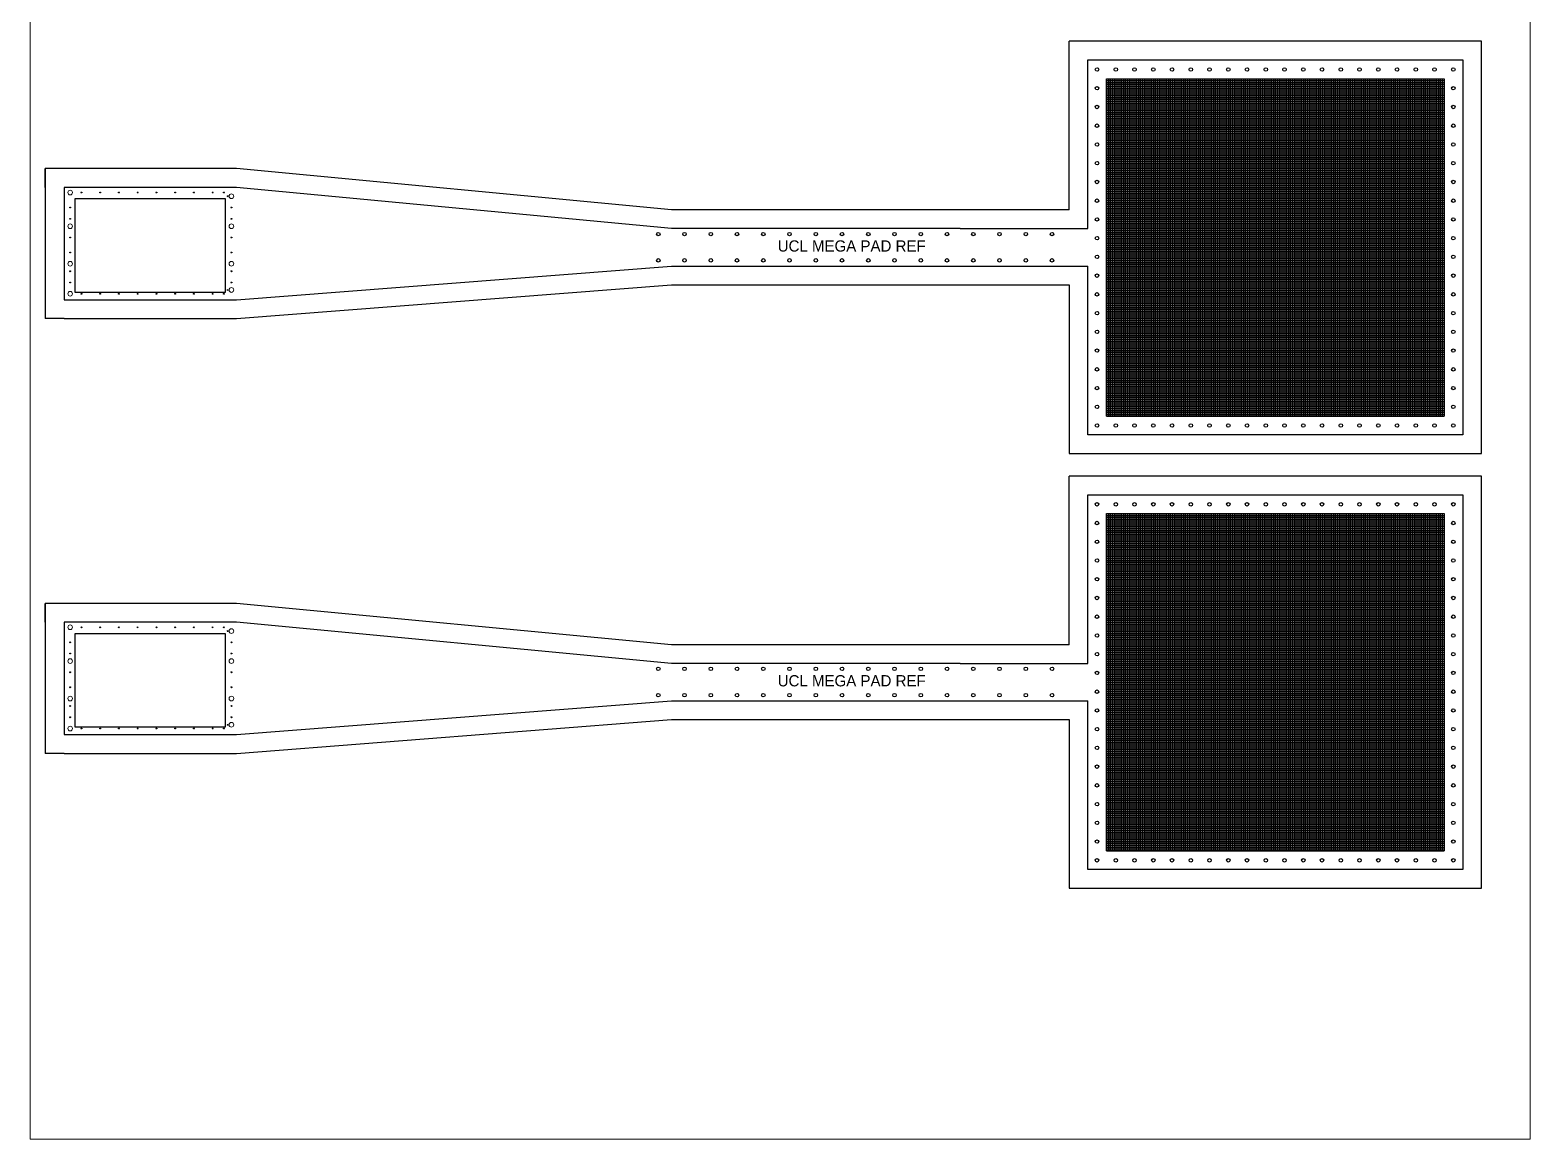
# Model space of a CAD drawing. Header units: millimetres. Extents: x 43.3 to 83.3, y 94.2 to 164.2.
# Drawn here: x 43.29 to 83.29, y 94.21 to 123.8 of the extents above; entities that cross this region are included whole.
import ezdxf

# ---------------------------------------------------------------- set-up
doc = ezdxf.new("R2010")
doc.units = ezdxf.units.MM
for name, color, linetype in [('Foil', 5, 'Continuous'), ('Opening', 1, 'Continuous'), ('Outline', 3, 'Continuous'), ('Rasters', 6, 'Continuous')]:
    doc.layers.add(name, color=color, linetype=linetype)

# ---------------------------------------------------------------- blocks, each defined once
blk = doc.blocks.new('*U80')
at = {"layer": 'Rasters'}
blk.add_line((-4.5, 0), (4.5, 0), dxfattribs=at)
blk = doc.blocks.new('*U81')
at = {"layer": 'Rasters', "color": 0, "linetype": 'ByBlock', "lineweight": -2, "transparency": 16777216}
for p in [(0, 9), (0, 8.95), (0, 8.9), (0, 8.85), (0, 8.8), (0, 8.75), (0, 8.7), (0, 8.65), (0, 8.6), (0, 8.55), (0, 8.5), (0, 8.45), (0, 8.4), (0, 8.35), (0, 8.3), (0, 8.25), (0, 8.2), (0, 8.15), (0, 8.1), (0, 8.05), (0, 8), (0, 7.95), (0, 7.9), (0, 7.85), (0, 7.8), (0, 7.75), (0, 7.7), (0, 7.65), (0, 7.6), (0, 7.55), (0, 7.5), (0, 7.45), (0, 7.4), (0, 7.35), (0, 7.3), (0, 7.25), (0, 7.2), (0, 7.15), (0, 7.1), (0, 7.05), (0, 7), (0, 6.95), (0, 6.9), (0, 6.85), (0, 6.8), (0, 6.75), (0, 6.7), (0, 6.65), (0, 6.6), (0, 6.55), (0, 6.5), (0, 6.45), (0, 6.4), (0, 6.35), (0, 6.3), (0, 6.25), (0, 6.2), (0, 6.15), (0, 6.1), (0, 6.05), (0, 6), (0, 5.95), (0, 5.9), (0, 5.85), (0, 5.8), (0, 5.75), (0, 5.7), (0, 5.65), (0, 5.6), (0, 5.55), (0, 5.5), (0, 5.45), (0, 5.4), (0, 5.35), (0, 5.3), (0, 5.25), (0, 5.2), (0, 5.15), (0, 5.1), (0, 5.05), (0, 5), (0, 4.95), (0, 4.9), (0, 4.85), (0, 4.8), (0, 4.75), (0, 4.7), (0, 4.65), (0, 4.6), (0, 4.55), (0, 4.5), (0, 4.45), (0, 4.4), (0, 4.35), (0, 4.3), (0, 4.25), (0, 4.2), (0, 4.15), (0, 4.1), (0, 4.05), (0, 4), (0, 3.95), (0, 3.9), (0, 3.85), (0, 3.8), (0, 3.75), (0, 3.7), (0, 3.65), (0, 3.6), (0, 3.55), (0, 3.5), (0, 3.45), (0, 3.4), (0, 3.35), (0, 3.3), (0, 3.25), (0, 3.2), (0, 3.15), (0, 3.1), (0, 3.05), (0, 3), (0, 2.95), (0, 2.9), (0, 2.85), (0, 2.8), (0, 2.75), (0, 2.7), (0, 2.65), (0, 2.6), (0, 2.55), (0, 2.5), (0, 2.45), (0, 2.4), (0, 2.35), (0, 2.3), (0, 2.25), (0, 2.2), (0, 2.15), (0, 2.1), (0, 2.05), (0, 2), (0, 1.95), (0, 1.9), (0, 1.85), (0, 1.8), (0, 1.75), (0, 1.7), (0, 1.65), (0, 1.6), (0, 1.55), (0, 1.5), (0, 1.45), (0, 1.4), (0, 1.35), (0, 1.3), (0, 1.25), (0, 1.2), (0, 1.15), (0, 1.1), (0, 1.05), (0, 1), (0, 0.95), (0, 0.9), (0, 0.85), (0, 0.8), (0, 0.75), (0, 0.7), (0, 0.65), (0, 0.6), (0, 0.55), (0, 0.5), (0, 0.45), (0, 0.4), (0, 0.35), (0, 0.3), (0, 0.25), (0, 0.2), (0, 0.15), (0, 0.1), (0, 0.05), (0, 0)]:
    blk.add_blockref('*U80', p, dxfattribs=at)
blk = doc.blocks.new('*U87')
at = {"layer": 'Rasters'}
blk.add_line((-4.5, 0), (4.5, 0), dxfattribs=at)
blk = doc.blocks.new('*U88')
at = {"layer": 'Rasters', "color": 0, "linetype": 'ByBlock', "lineweight": -2, "transparency": 16777216}
for p in [(0, 9), (0, 8.95), (0, 8.9), (0, 8.85), (0, 8.8), (0, 8.75), (0, 8.7), (0, 8.65), (0, 8.6), (0, 8.55), (0, 8.5), (0, 8.45), (0, 8.4), (0, 8.35), (0, 8.3), (0, 8.25), (0, 8.2), (0, 8.15), (0, 8.1), (0, 8.05), (0, 8), (0, 7.95), (0, 7.9), (0, 7.85), (0, 7.8), (0, 7.75), (0, 7.7), (0, 7.65), (0, 7.6), (0, 7.55), (0, 7.5), (0, 7.45), (0, 7.4), (0, 7.35), (0, 7.3), (0, 7.25), (0, 7.2), (0, 7.15), (0, 7.1), (0, 7.05), (0, 7), (0, 6.95), (0, 6.9), (0, 6.85), (0, 6.8), (0, 6.75), (0, 6.7), (0, 6.65), (0, 6.6), (0, 6.55), (0, 6.5), (0, 6.45), (0, 6.4), (0, 6.35), (0, 6.3), (0, 6.25), (0, 6.2), (0, 6.15), (0, 6.1), (0, 6.05), (0, 6), (0, 5.95), (0, 5.9), (0, 5.85), (0, 5.8), (0, 5.75), (0, 5.7), (0, 5.65), (0, 5.6), (0, 5.55), (0, 5.5), (0, 5.45), (0, 5.4), (0, 5.35), (0, 5.3), (0, 5.25), (0, 5.2), (0, 5.15), (0, 5.1), (0, 5.05), (0, 5), (0, 4.95), (0, 4.9), (0, 4.85), (0, 4.8), (0, 4.75), (0, 4.7), (0, 4.65), (0, 4.6), (0, 4.55), (0, 4.5), (0, 4.45), (0, 4.4), (0, 4.35), (0, 4.3), (0, 4.25), (0, 4.2), (0, 4.15), (0, 4.1), (0, 4.05), (0, 4), (0, 3.95), (0, 3.9), (0, 3.85), (0, 3.8), (0, 3.75), (0, 3.7), (0, 3.65), (0, 3.6), (0, 3.55), (0, 3.5), (0, 3.45), (0, 3.4), (0, 3.35), (0, 3.3), (0, 3.25), (0, 3.2), (0, 3.15), (0, 3.1), (0, 3.05), (0, 3), (0, 2.95), (0, 2.9), (0, 2.85), (0, 2.8), (0, 2.75), (0, 2.7), (0, 2.65), (0, 2.6), (0, 2.55), (0, 2.5), (0, 2.45), (0, 2.4), (0, 2.35), (0, 2.3), (0, 2.25), (0, 2.2), (0, 2.15), (0, 2.1), (0, 2.05), (0, 2), (0, 1.95), (0, 1.9), (0, 1.85), (0, 1.8), (0, 1.75), (0, 1.7), (0, 1.65), (0, 1.6), (0, 1.55), (0, 1.5), (0, 1.45), (0, 1.4), (0, 1.35), (0, 1.3), (0, 1.25), (0, 1.2), (0, 1.15), (0, 1.1), (0, 1.05), (0, 1), (0, 0.95), (0, 0.9), (0, 0.85), (0, 0.8), (0, 0.75), (0, 0.7), (0, 0.65), (0, 0.6), (0, 0.55), (0, 0.5), (0, 0.45), (0, 0.4), (0, 0.35), (0, 0.3), (0, 0.25), (0, 0.2), (0, 0.15), (0, 0.1), (0, 0.05), (0, 0)]:
    blk.add_blockref('*U87', p, dxfattribs=at)

msp = doc.modelspace()

# ---------------------------------------------------------------- linework, layer by layer
at = {"layer": 'Foil', "linetype": 'Continuous', "lineweight": 0}
for p, q in [((43.292, 94.211), (43.292, 164.211)), ((83.292, 164.211), (83.292, 94.211)), ((83.292, 94.211), (43.292, 94.211))]:
    msp.add_line(p, q, dxfattribs=at)
at = {"layer": 'Foil'}
for p, q in [((71.5, 118.5), (71.5, 123)), ((71.5, 123), (81.5, 123)), ((81.5, 123), (81.5, 113)), ((48.8, 119.6), (44.2, 119.6)), ((44.2, 119.6), (44.2, 116.6)), ((60.4, 118.5), (48.8, 119.6)), ((65, 118.5), (60.4, 118.5)), ((67.8, 118.5), (65, 118.5)), ((68.1, 118.5), (67.8, 118.5)), ((68.1, 118.5), (71.5, 118.5)), ((48.8, 116.6), (60.4, 117.5)), ((60.4, 117.5), (61.3, 117.5)), ((61.3, 117.5), (65, 117.5)), ((65, 117.5), (67.8, 117.5)), ((67.8, 117.5), (68.1, 117.5)), ((68.1, 117.5), (71.5, 117.5)), ((71.5, 113), (71.5, 117.5)), ((44.2, 116.6), (48.8, 116.6)), ((81.5, 113), (71.5, 113)), ((71.5, 106.9), (71.5, 111.4)), ((71.5, 111.4), (81.5, 111.4)), ((81.5, 111.4), (81.5, 101.4)), ((48.8, 108), (44.2, 108)), ((44.2, 108), (44.2, 105)), ((60.4, 106.9), (48.8, 108)), ((65, 106.9), (60.4, 106.9)), ((67.8, 106.9), (65, 106.9)), ((68.1, 106.9), (67.8, 106.9)), ((68.1, 106.9), (71.5, 106.9)), ((48.8, 105), (60.4, 105.9)), ((60.4, 105.9), (61.3, 105.9)), ((61.3, 105.9), (65, 105.9)), ((65, 105.9), (67.8, 105.9)), ((67.8, 105.9), (68.1, 105.9)), ((68.1, 105.9), (71.5, 105.9)), ((71.5, 101.4), (71.5, 105.9)), ((44.2, 105), (48.8, 105)), ((81.5, 101.4), (71.5, 101.4))]:
    msp.add_line(p, q, dxfattribs=at)
for centre, radius in [((71.746, 122.746), 0.0463), ((72.246, 122.746), 0.0463), ((72.746, 122.746), 0.0463), ((73.246, 122.746), 0.0463), ((73.746, 122.746), 0.0463), ((74.246, 122.746), 0.0463), ((74.746, 122.746), 0.0463), ((75.246, 122.746), 0.0463), ((75.746, 122.746), 0.0463), ((76.246, 122.746), 0.0463), ((76.746, 122.746), 0.0463), ((77.246, 122.746), 0.0463), ((77.746, 122.746), 0.0463), ((78.246, 122.746), 0.0463), ((78.746, 122.746), 0.0463), ((79.246, 122.746), 0.0463), ((79.746, 122.746), 0.0463), ((80.246, 122.746), 0.0463), ((80.746, 122.746), 0.0463), ((81.246, 122.746), 0.0463), ((71.746, 122.246), 0.0463), ((81.246, 122.246), 0.0463), ((71.746, 121.746), 0.0463), ((81.246, 121.746), 0.0463), ((71.746, 121.246), 0.0463), ((81.246, 121.246), 0.0463), ((71.746, 120.746), 0.0463), ((81.246, 120.746), 0.0463), ((71.746, 120.246), 0.0463), ((81.246, 120.246), 0.0463), ((71.746, 119.746), 0.0463), ((81.246, 119.746), 0.0463), ((44.663, 119.463), 0.0114), ((45.163, 119.463), 0.0114), ((45.663, 119.463), 0.0114), ((46.163, 119.463), 0.0114), ((46.663, 119.463), 0.0114), ((47.163, 119.463), 0.0114), ((47.663, 119.463), 0.0114), ((48.163, 119.463), 0.0114), ((48.463, 119.463), 0.0114), ((48.563, 119.363), 0.0114), ((71.746, 119.246), 0.0463), ((81.246, 119.246), 0.0463), ((44.363, 119.063), 0.0114), ((48.663, 119.063), 0.0114), ((44.363, 118.763), 0.0114), ((48.663, 118.763), 0.0114), ((60.046, 118.354), 0.0463), ((60.746, 118.354), 0.0463), ((61.446, 118.354), 0.0463), ((62.146, 118.354), 0.0463), ((62.846, 118.354), 0.0463), ((63.546, 118.354), 0.0463), ((64.246, 118.354), 0.0463), ((64.946, 118.354), 0.0463), ((65.646, 118.354), 0.0463), ((66.346, 118.354), 0.0463), ((67.046, 118.354), 0.0463), ((67.746, 118.354), 0.0463), ((68.446, 118.354), 0.0463), ((69.146, 118.354), 0.0463), ((69.846, 118.354), 0.0463), ((70.546, 118.354), 0.0463), ((71.746, 118.746), 0.0463), ((81.246, 118.746), 0.0463), ((44.363, 118.263), 0.0114), ((48.663, 118.263), 0.0114), ((71.746, 118.246), 0.0463), ((81.246, 118.246), 0.0463), ((44.363, 117.863), 0.0114), ((48.663, 117.863), 0.0114), ((60.046, 117.654), 0.0463), ((60.746, 117.654), 0.0463), ((61.446, 117.654), 0.0463), ((62.146, 117.654), 0.0463), ((62.846, 117.654), 0.0463), ((63.546, 117.654), 0.0463), ((64.246, 117.654), 0.0463), ((64.946, 117.654), 0.0463), ((65.646, 117.654), 0.0463), ((66.346, 117.654), 0.0463), ((67.046, 117.654), 0.0463), ((67.746, 117.654), 0.0463), ((68.446, 117.654), 0.0463), ((69.146, 117.654), 0.0463), ((69.846, 117.654), 0.0463), ((70.546, 117.654), 0.0463), ((71.746, 117.746), 0.0463), ((81.246, 117.746), 0.0463), ((44.363, 117.363), 0.0114), ((48.663, 117.363), 0.0114), ((71.746, 117.246), 0.0463), ((81.246, 117.246), 0.0463), ((44.363, 117.063), 0.0114), ((48.563, 116.863), 0.0114), ((48.663, 117.063), 0.0114), ((44.663, 116.763), 0.0114), ((45.163, 116.763), 0.0114), ((45.663, 116.763), 0.0114), ((46.163, 116.763), 0.0114), ((46.663, 116.763), 0.0114), ((47.163, 116.763), 0.0114), ((47.663, 116.763), 0.0114), ((48.163, 116.763), 0.0114), ((48.463, 116.763), 0.0114), ((71.746, 116.746), 0.0463), ((81.246, 116.746), 0.0463), ((71.746, 116.246), 0.0463), ((81.246, 116.246), 0.0463), ((71.746, 115.746), 0.0463), ((81.246, 115.746), 0.0463), ((71.746, 115.246), 0.0463), ((81.246, 115.246), 0.0463), ((71.746, 114.746), 0.0463), ((81.246, 114.746), 0.0463), ((71.746, 114.246), 0.0463), ((81.246, 114.246), 0.0463), ((71.746, 113.746), 0.0463), ((81.246, 113.746), 0.0463), ((71.746, 113.246), 0.0463), ((72.246, 113.246), 0.0463), ((72.746, 113.246), 0.0463), ((73.246, 113.246), 0.0463), ((73.746, 113.246), 0.0463), ((74.246, 113.246), 0.0463), ((74.746, 113.246), 0.0463), ((75.246, 113.246), 0.0463), ((75.746, 113.246), 0.0463), ((76.246, 113.246), 0.0463), ((76.746, 113.246), 0.0463), ((77.246, 113.246), 0.0463), ((77.746, 113.246), 0.0463), ((78.246, 113.246), 0.0463), ((78.746, 113.246), 0.0463), ((79.246, 113.246), 0.0463), ((79.746, 113.246), 0.0463), ((80.246, 113.246), 0.0463), ((80.746, 113.246), 0.0463), ((81.246, 113.246), 0.0463), ((71.746, 111.146), 0.0463), ((72.246, 111.146), 0.0463), ((72.746, 111.146), 0.0463), ((73.246, 111.146), 0.0463), ((73.746, 111.146), 0.0463), ((74.246, 111.146), 0.0463), ((74.746, 111.146), 0.0463), ((75.246, 111.146), 0.0463), ((75.746, 111.146), 0.0463), ((76.246, 111.146), 0.0463), ((76.746, 111.146), 0.0463), ((77.246, 111.146), 0.0463), ((77.746, 111.146), 0.0463), ((78.246, 111.146), 0.0463), ((78.746, 111.146), 0.0463), ((79.246, 111.146), 0.0463), ((79.746, 111.146), 0.0463), ((80.246, 111.146), 0.0463), ((80.746, 111.146), 0.0463), ((81.246, 111.146), 0.0463), ((71.746, 110.646), 0.0463), ((81.246, 110.646), 0.0463), ((71.746, 110.146), 0.0463), ((81.246, 110.146), 0.0463), ((71.746, 109.646), 0.0463), ((81.246, 109.646), 0.0463), ((71.746, 109.146), 0.0463), ((81.246, 109.146), 0.0463), ((71.746, 108.646), 0.0463), ((81.246, 108.646), 0.0463), ((71.746, 108.146), 0.0463), ((81.246, 108.146), 0.0463), ((44.663, 107.863), 0.0114), ((45.163, 107.863), 0.0114), ((45.663, 107.863), 0.0114), ((46.163, 107.863), 0.0114), ((46.663, 107.863), 0.0114), ((47.163, 107.863), 0.0114), ((47.663, 107.863), 0.0114), ((48.163, 107.863), 0.0114), ((48.463, 107.863), 0.0114), ((48.563, 107.763), 0.0114), ((71.746, 107.646), 0.0463), ((81.246, 107.646), 0.0463), ((44.363, 107.463), 0.0114), ((48.663, 107.463), 0.0114), ((44.363, 107.163), 0.0114), ((48.663, 107.163), 0.0114), ((60.046, 106.754), 0.0463), ((60.746, 106.754), 0.0463), ((61.446, 106.754), 0.0463), ((62.146, 106.754), 0.0463), ((62.846, 106.754), 0.0463), ((63.546, 106.754), 0.0463), ((64.246, 106.754), 0.0463), ((64.946, 106.754), 0.0463), ((65.646, 106.754), 0.0463), ((66.346, 106.754), 0.0463), ((67.046, 106.754), 0.0463), ((67.746, 106.754), 0.0463), ((68.446, 106.754), 0.0463), ((69.146, 106.754), 0.0463), ((69.846, 106.754), 0.0463), ((70.546, 106.754), 0.0463), ((71.746, 107.146), 0.0463), ((81.246, 107.146), 0.0463), ((44.363, 106.663), 0.0114), ((48.663, 106.663), 0.0114), ((71.746, 106.646), 0.0463), ((81.246, 106.646), 0.0463), ((44.363, 106.263), 0.0114), ((48.663, 106.263), 0.0114), ((60.046, 106.054), 0.0463), ((60.746, 106.054), 0.0463), ((61.446, 106.054), 0.0463), ((62.146, 106.054), 0.0463), ((62.846, 106.054), 0.0463), ((63.546, 106.054), 0.0463), ((64.246, 106.054), 0.0463), ((64.946, 106.054), 0.0463), ((65.646, 106.054), 0.0463), ((66.346, 106.054), 0.0463), ((67.046, 106.054), 0.0463), ((67.746, 106.054), 0.0463), ((68.446, 106.054), 0.0463), ((69.146, 106.054), 0.0463), ((69.846, 106.054), 0.0463), ((70.546, 106.054), 0.0463), ((71.746, 106.146), 0.0463), ((81.246, 106.146), 0.0463), ((44.363, 105.763), 0.0114), ((48.663, 105.763), 0.0114), ((71.746, 105.646), 0.0463), ((81.246, 105.646), 0.0463), ((44.363, 105.463), 0.0114), ((48.563, 105.263), 0.0114), ((48.663, 105.463), 0.0114), ((44.663, 105.163), 0.0114), ((45.163, 105.163), 0.0114), ((45.663, 105.163), 0.0114), ((46.163, 105.163), 0.0114), ((46.663, 105.163), 0.0114), ((47.163, 105.163), 0.0114), ((47.663, 105.163), 0.0114), ((48.163, 105.163), 0.0114), ((48.463, 105.163), 0.0114), ((71.746, 105.146), 0.0463), ((81.246, 105.146), 0.0463), ((71.746, 104.646), 0.0463), ((81.246, 104.646), 0.0463), ((71.746, 104.146), 0.0463), ((81.246, 104.146), 0.0463), ((71.746, 103.646), 0.0463), ((81.246, 103.646), 0.0463), ((71.746, 103.146), 0.0463), ((81.246, 103.146), 0.0463), ((71.746, 102.646), 0.0463), ((81.246, 102.646), 0.0463), ((71.746, 102.146), 0.0463), ((81.246, 102.146), 0.0463), ((71.746, 101.646), 0.0463), ((72.246, 101.646), 0.0463), ((72.746, 101.646), 0.0463), ((73.246, 101.646), 0.0463), ((73.746, 101.646), 0.0463), ((74.246, 101.646), 0.0463), ((74.746, 101.646), 0.0463), ((75.246, 101.646), 0.0463), ((75.746, 101.646), 0.0463), ((76.246, 101.646), 0.0463), ((76.746, 101.646), 0.0463), ((77.246, 101.646), 0.0463), ((77.746, 101.646), 0.0463), ((78.246, 101.646), 0.0463), ((78.746, 101.646), 0.0463), ((79.246, 101.646), 0.0463), ((79.746, 101.646), 0.0463), ((80.246, 101.646), 0.0463), ((80.746, 101.646), 0.0463), ((81.246, 101.646), 0.0463)]:
    msp.add_circle(centre, radius, dxfattribs=at)
at = {"layer": 'Foil', "linetype": 'Continuous', "lineweight": 0}
for centre in [(44.363, 119.463), (48.663, 119.363), (44.363, 118.563), (48.663, 118.563), (44.363, 117.563), (48.663, 117.563), (44.363, 116.763), (48.663, 116.863), (44.363, 107.863), (48.663, 107.763), (44.363, 106.963), (48.663, 106.963), (44.363, 105.963), (48.663, 105.963), (44.363, 105.163), (48.663, 105.263)]:
    msp.add_circle(centre, 0.0626, dxfattribs=at)
at = {"layer": 'Opening', "linetype": 'Continuous', "lineweight": 0}
for p, q in [((43.292, 94.211), (43.292, 164.211)), ((83.292, 164.211), (83.292, 94.211)), ((83.292, 94.211), (43.292, 94.211))]:
    msp.add_line(p, q, dxfattribs=at)
at = {"layer": 'Opening'}
for p, q in [((72, 122.5), (81, 122.5)), ((72, 113.5), (72, 122.5)), ((81, 122.5), (81, 113.5)), ((81, 113.5), (72, 113.5)), ((72, 110.9), (81, 110.9)), ((72, 101.9), (72, 110.9)), ((81, 110.9), (81, 101.9)), ((81, 101.9), (72, 101.9))]:
    msp.add_line(p, q, dxfattribs=at)
for points in [[(44.5, 116.8), (44.5, 119.3), (48.5, 119.3), (48.5, 116.8)], [(44.5, 105.2), (44.5, 107.7), (48.5, 107.7), (48.5, 105.2)]]:
    msp.add_lwpolyline(points, close=True, dxfattribs=at)
at = {"layer": 'Outline', "linetype": 'Continuous', "lineweight": 0}
for p, q in [((43.292, 94.211), (43.292, 164.211)), ((83.292, 164.211), (83.292, 94.211)), ((83.292, 94.211), (43.292, 94.211))]:
    msp.add_line(p, q, dxfattribs=at)
at = {"layer": 'Outline'}
for p, q in [((71.5, 123.5), (71, 123.5)), ((71, 119), (71, 123.5)), ((82, 123.5), (71.5, 123.5)), ((82, 123), (82, 123.5)), ((82, 112.5), (82, 123)), ((43.7, 119.6), (43.7, 120.1)), ((48.8, 120.1), (43.7, 120.1)), ((43.7, 120.1), (43.7, 116.1)), ((60.4, 119), (48.8, 120.1)), ((71, 119), (60.4, 119)), ((48.8, 116.1), (60.4, 117)), ((60.4, 117), (71, 117)), ((71, 117), (71, 113)), ((44.2, 116.1), (43.7, 116.1)), ((44.2, 116.1), (48.8, 116.1)), ((71, 113), (71, 112.5)), ((71, 112.5), (81.5, 112.5)), ((81.5, 112.5), (82, 112.5)), ((71.5, 111.9), (71, 111.9)), ((71, 107.4), (71, 111.9)), ((82, 111.9), (71.5, 111.9)), ((82, 111.4), (82, 111.9)), ((82, 100.9), (82, 111.4)), ((43.7, 108), (43.7, 108.5)), ((48.8, 108.5), (43.7, 108.5)), ((43.7, 108.5), (43.7, 104.5)), ((60.4, 107.4), (48.8, 108.5)), ((71, 107.4), (60.4, 107.4)), ((48.8, 104.5), (60.4, 105.4)), ((60.4, 105.4), (71, 105.4)), ((71, 105.4), (71, 101.4)), ((44.2, 104.5), (43.7, 104.5)), ((44.2, 104.5), (48.8, 104.5)), ((71, 101.4), (71, 100.9)), ((71, 100.9), (81.5, 100.9)), ((81.5, 100.9), (82, 100.9))]:
    msp.add_line(p, q, dxfattribs=at)
at = {"layer": 'Rasters', "linetype": 'Continuous', "lineweight": 0}
for p, q in [((43.292, 94.211), (43.292, 164.211)), ((83.292, 164.211), (83.292, 94.211)), ((83.292, 94.211), (43.292, 94.211))]:
    msp.add_line(p, q, dxfattribs=at)
at = {"layer": 'Rasters'}
for p, q in [((72, 122.5), (72, 113.5)), ((72.05, 122.5), (72.05, 113.5)), ((72.1, 122.5), (72.1, 113.5)), ((72.15, 122.5), (72.15, 113.5)), ((72.2, 122.5), (72.2, 113.5)), ((72.25, 122.5), (72.25, 113.5)), ((72.3, 122.5), (72.3, 113.5)), ((72.35, 122.5), (72.35, 113.5)), ((72.4, 122.5), (72.4, 113.5)), ((72.45, 122.5), (72.45, 113.5)), ((72.5, 122.5), (72.5, 113.5)), ((72.55, 122.5), (72.55, 113.5)), ((72.6, 122.5), (72.6, 113.5)), ((72.65, 122.5), (72.65, 113.5)), ((72.7, 122.5), (72.7, 113.5)), ((72.75, 122.5), (72.75, 113.5)), ((72.8, 122.5), (72.8, 113.5)), ((72.85, 122.5), (72.85, 113.5)), ((72.9, 122.5), (72.9, 113.5)), ((72.95, 122.5), (72.95, 113.5)), ((73, 122.5), (73, 113.5)), ((73.05, 122.5), (73.05, 113.5)), ((73.1, 122.5), (73.1, 113.5)), ((73.15, 122.5), (73.15, 113.5)), ((73.2, 122.5), (73.2, 113.5)), ((73.25, 122.5), (73.25, 113.5)), ((73.3, 122.5), (73.3, 113.5)), ((73.35, 122.5), (73.35, 113.5)), ((73.4, 122.5), (73.4, 113.5)), ((73.45, 122.5), (73.45, 113.5)), ((73.5, 122.5), (73.5, 113.5)), ((73.55, 122.5), (73.55, 113.5)), ((73.6, 122.5), (73.6, 113.5)), ((73.65, 122.5), (73.65, 113.5)), ((73.7, 122.5), (73.7, 113.5)), ((73.75, 122.5), (73.75, 113.5)), ((73.8, 122.5), (73.8, 113.5)), ((73.85, 122.5), (73.85, 113.5)), ((73.9, 122.5), (73.9, 113.5)), ((73.95, 122.5), (73.95, 113.5)), ((74, 122.5), (74, 113.5)), ((74.05, 122.5), (74.05, 113.5)), ((74.1, 122.5), (74.1, 113.5)), ((74.15, 122.5), (74.15, 113.5)), ((74.2, 122.5), (74.2, 113.5)), ((74.25, 122.5), (74.25, 113.5)), ((74.3, 122.5), (74.3, 113.5)), ((74.35, 122.5), (74.35, 113.5)), ((74.4, 122.5), (74.4, 113.5)), ((74.45, 122.5), (74.45, 113.5)), ((74.5, 122.5), (74.5, 113.5)), ((74.55, 122.5), (74.55, 113.5)), ((74.6, 122.5), (74.6, 113.5)), ((74.65, 122.5), (74.65, 113.5)), ((74.7, 122.5), (74.7, 113.5)), ((74.75, 122.5), (74.75, 113.5)), ((74.8, 122.5), (74.8, 113.5)), ((74.85, 122.5), (74.85, 113.5)), ((74.9, 122.5), (74.9, 113.5)), ((74.95, 122.5), (74.95, 113.5)), ((75, 122.5), (75, 113.5)), ((75.05, 122.5), (75.05, 113.5)), ((75.1, 122.5), (75.1, 113.5)), ((75.15, 122.5), (75.15, 113.5)), ((75.2, 122.5), (75.2, 113.5)), ((75.25, 122.5), (75.25, 113.5)), ((75.3, 122.5), (75.3, 113.5)), ((75.35, 122.5), (75.35, 113.5)), ((75.4, 122.5), (75.4, 113.5)), ((75.45, 122.5), (75.45, 113.5)), ((75.5, 122.5), (75.5, 113.5)), ((75.55, 122.5), (75.55, 113.5)), ((75.6, 122.5), (75.6, 113.5)), ((75.65, 122.5), (75.65, 113.5)), ((75.7, 122.5), (75.7, 113.5)), ((75.75, 122.5), (75.75, 113.5)), ((75.8, 122.5), (75.8, 113.5)), ((75.85, 122.5), (75.85, 113.5)), ((75.9, 122.5), (75.9, 113.5)), ((75.95, 122.5), (75.95, 113.5)), ((76, 122.5), (76, 113.5)), ((76.05, 122.5), (76.05, 113.5)), ((76.1, 122.5), (76.1, 113.5)), ((76.15, 122.5), (76.15, 113.5)), ((76.2, 122.5), (76.2, 113.5)), ((76.25, 122.5), (76.25, 113.5)), ((76.3, 122.5), (76.3, 113.5)), ((76.35, 122.5), (76.35, 113.5)), ((76.4, 122.5), (76.4, 113.5)), ((76.45, 122.5), (76.45, 113.5)), ((76.5, 122.5), (76.5, 113.5)), ((76.55, 122.5), (76.55, 113.5)), ((76.6, 122.5), (76.6, 113.5)), ((76.65, 122.5), (76.65, 113.5)), ((76.7, 122.5), (76.7, 113.5)), ((76.75, 122.5), (76.75, 113.5)), ((76.8, 122.5), (76.8, 113.5)), ((76.85, 122.5), (76.85, 113.5)), ((76.9, 122.5), (76.9, 113.5)), ((76.95, 122.5), (76.95, 113.5)), ((77, 122.5), (77, 113.5)), ((77.05, 122.5), (77.05, 113.5)), ((77.1, 122.5), (77.1, 113.5)), ((77.15, 122.5), (77.15, 113.5)), ((77.2, 122.5), (77.2, 113.5)), ((77.25, 122.5), (77.25, 113.5)), ((77.3, 122.5), (77.3, 113.5)), ((77.35, 122.5), (77.35, 113.5)), ((77.4, 122.5), (77.4, 113.5)), ((77.45, 122.5), (77.45, 113.5)), ((77.5, 122.5), (77.5, 113.5)), ((77.55, 122.5), (77.55, 113.5)), ((77.6, 122.5), (77.6, 113.5)), ((77.65, 122.5), (77.65, 113.5)), ((77.7, 122.5), (77.7, 113.5)), ((77.75, 122.5), (77.75, 113.5)), ((77.8, 122.5), (77.8, 113.5)), ((77.85, 122.5), (77.85, 113.5)), ((77.9, 122.5), (77.9, 113.5)), ((77.95, 122.5), (77.95, 113.5)), ((78, 122.5), (78, 113.5)), ((78.05, 122.5), (78.05, 113.5)), ((78.1, 122.5), (78.1, 113.5)), ((78.15, 122.5), (78.15, 113.5)), ((78.2, 122.5), (78.2, 113.5)), ((78.25, 122.5), (78.25, 113.5)), ((78.3, 122.5), (78.3, 113.5)), ((78.35, 122.5), (78.35, 113.5)), ((78.4, 122.5), (78.4, 113.5)), ((78.45, 122.5), (78.45, 113.5)), ((78.5, 122.5), (78.5, 113.5)), ((78.55, 122.5), (78.55, 113.5)), ((78.6, 122.5), (78.6, 113.5)), ((78.65, 122.5), (78.65, 113.5)), ((78.7, 122.5), (78.7, 113.5)), ((78.75, 122.5), (78.75, 113.5)), ((78.8, 122.5), (78.8, 113.5)), ((78.85, 122.5), (78.85, 113.5)), ((78.9, 122.5), (78.9, 113.5)), ((78.95, 122.5), (78.95, 113.5)), ((79, 122.5), (79, 113.5)), ((79.05, 122.5), (79.05, 113.5)), ((79.1, 122.5), (79.1, 113.5)), ((79.15, 122.5), (79.15, 113.5)), ((79.2, 122.5), (79.2, 113.5)), ((79.25, 122.5), (79.25, 113.5)), ((79.3, 122.5), (79.3, 113.5)), ((79.35, 122.5), (79.35, 113.5)), ((79.4, 122.5), (79.4, 113.5)), ((79.45, 122.5), (79.45, 113.5)), ((79.5, 122.5), (79.5, 113.5)), ((79.55, 122.5), (79.55, 113.5)), ((79.6, 122.5), (79.6, 113.5)), ((79.65, 122.5), (79.65, 113.5)), ((79.7, 122.5), (79.7, 113.5)), ((79.75, 122.5), (79.75, 113.5)), ((79.8, 122.5), (79.8, 113.5)), ((79.85, 122.5), (79.85, 113.5)), ((79.9, 122.5), (79.9, 113.5)), ((79.95, 122.5), (79.95, 113.5)), ((80, 122.5), (80, 113.5)), ((80.05, 122.5), (80.05, 113.5)), ((80.1, 122.5), (80.1, 113.5)), ((80.15, 122.5), (80.15, 113.5)), ((80.2, 122.5), (80.2, 113.5)), ((80.25, 122.5), (80.25, 113.5)), ((80.3, 122.5), (80.3, 113.5)), ((80.35, 122.5), (80.35, 113.5)), ((80.4, 122.5), (80.4, 113.5)), ((80.45, 122.5), (80.45, 113.5)), ((80.5, 122.5), (80.5, 113.5)), ((80.55, 122.5), (80.55, 113.5)), ((80.6, 122.5), (80.6, 113.5)), ((80.65, 122.5), (80.65, 113.5)), ((80.7, 122.5), (80.7, 113.5)), ((80.75, 122.5), (80.75, 113.5)), ((80.8, 122.5), (80.8, 113.5)), ((80.85, 122.5), (80.85, 113.5)), ((80.9, 122.5), (80.9, 113.5)), ((80.95, 122.5), (80.95, 113.5)), ((81, 122.5), (81, 113.5)), ((72, 110.9), (72, 101.9)), ((72.05, 110.9), (72.05, 101.9)), ((72.1, 110.9), (72.1, 101.9)), ((72.15, 110.9), (72.15, 101.9)), ((72.2, 110.9), (72.2, 101.9)), ((72.25, 110.9), (72.25, 101.9)), ((72.3, 110.9), (72.3, 101.9)), ((72.35, 110.9), (72.35, 101.9)), ((72.4, 110.9), (72.4, 101.9)), ((72.45, 110.9), (72.45, 101.9)), ((72.5, 110.9), (72.5, 101.9)), ((72.55, 110.9), (72.55, 101.9)), ((72.6, 110.9), (72.6, 101.9)), ((72.65, 110.9), (72.65, 101.9)), ((72.7, 110.9), (72.7, 101.9)), ((72.75, 110.9), (72.75, 101.9)), ((72.8, 110.9), (72.8, 101.9)), ((72.85, 110.9), (72.85, 101.9)), ((72.9, 110.9), (72.9, 101.9)), ((72.95, 110.9), (72.95, 101.9)), ((73, 110.9), (73, 101.9)), ((73.05, 110.9), (73.05, 101.9)), ((73.1, 110.9), (73.1, 101.9)), ((73.15, 110.9), (73.15, 101.9)), ((73.2, 110.9), (73.2, 101.9)), ((73.25, 110.9), (73.25, 101.9)), ((73.3, 110.9), (73.3, 101.9)), ((73.35, 110.9), (73.35, 101.9)), ((73.4, 110.9), (73.4, 101.9)), ((73.45, 110.9), (73.45, 101.9)), ((73.5, 110.9), (73.5, 101.9)), ((73.55, 110.9), (73.55, 101.9)), ((73.6, 110.9), (73.6, 101.9)), ((73.65, 110.9), (73.65, 101.9)), ((73.7, 110.9), (73.7, 101.9)), ((73.75, 110.9), (73.75, 101.9)), ((73.8, 110.9), (73.8, 101.9)), ((73.85, 110.9), (73.85, 101.9)), ((73.9, 110.9), (73.9, 101.9)), ((73.95, 110.9), (73.95, 101.9)), ((74, 110.9), (74, 101.9)), ((74.05, 110.9), (74.05, 101.9)), ((74.1, 110.9), (74.1, 101.9)), ((74.15, 110.9), (74.15, 101.9)), ((74.2, 110.9), (74.2, 101.9)), ((74.25, 110.9), (74.25, 101.9)), ((74.3, 110.9), (74.3, 101.9)), ((74.35, 110.9), (74.35, 101.9)), ((74.4, 110.9), (74.4, 101.9)), ((74.45, 110.9), (74.45, 101.9)), ((74.5, 110.9), (74.5, 101.9)), ((74.55, 110.9), (74.55, 101.9)), ((74.6, 110.9), (74.6, 101.9)), ((74.65, 110.9), (74.65, 101.9)), ((74.7, 110.9), (74.7, 101.9)), ((74.75, 110.9), (74.75, 101.9)), ((74.8, 110.9), (74.8, 101.9)), ((74.85, 110.9), (74.85, 101.9)), ((74.9, 110.9), (74.9, 101.9)), ((74.95, 110.9), (74.95, 101.9)), ((75, 110.9), (75, 101.9)), ((75.05, 110.9), (75.05, 101.9)), ((75.1, 110.9), (75.1, 101.9)), ((75.15, 110.9), (75.15, 101.9)), ((75.2, 110.9), (75.2, 101.9)), ((75.25, 110.9), (75.25, 101.9)), ((75.3, 110.9), (75.3, 101.9)), ((75.35, 110.9), (75.35, 101.9)), ((75.4, 110.9), (75.4, 101.9)), ((75.45, 110.9), (75.45, 101.9)), ((75.5, 110.9), (75.5, 101.9)), ((75.55, 110.9), (75.55, 101.9)), ((75.6, 110.9), (75.6, 101.9)), ((75.65, 110.9), (75.65, 101.9)), ((75.7, 110.9), (75.7, 101.9)), ((75.75, 110.9), (75.75, 101.9)), ((75.8, 110.9), (75.8, 101.9)), ((75.85, 110.9), (75.85, 101.9)), ((75.9, 110.9), (75.9, 101.9)), ((75.95, 110.9), (75.95, 101.9)), ((76, 110.9), (76, 101.9)), ((76.05, 110.9), (76.05, 101.9)), ((76.1, 110.9), (76.1, 101.9)), ((76.15, 110.9), (76.15, 101.9)), ((76.2, 110.9), (76.2, 101.9)), ((76.25, 110.9), (76.25, 101.9)), ((76.3, 110.9), (76.3, 101.9)), ((76.35, 110.9), (76.35, 101.9)), ((76.4, 110.9), (76.4, 101.9)), ((76.45, 110.9), (76.45, 101.9)), ((76.5, 110.9), (76.5, 101.9)), ((76.55, 110.9), (76.55, 101.9)), ((76.6, 110.9), (76.6, 101.9)), ((76.65, 110.9), (76.65, 101.9)), ((76.7, 110.9), (76.7, 101.9)), ((76.75, 110.9), (76.75, 101.9)), ((76.8, 110.9), (76.8, 101.9)), ((76.85, 110.9), (76.85, 101.9)), ((76.9, 110.9), (76.9, 101.9)), ((76.95, 110.9), (76.95, 101.9)), ((77, 110.9), (77, 101.9)), ((77.05, 110.9), (77.05, 101.9)), ((77.1, 110.9), (77.1, 101.9)), ((77.15, 110.9), (77.15, 101.9)), ((77.2, 110.9), (77.2, 101.9)), ((77.25, 110.9), (77.25, 101.9)), ((77.3, 110.9), (77.3, 101.9)), ((77.35, 110.9), (77.35, 101.9)), ((77.4, 110.9), (77.4, 101.9)), ((77.45, 110.9), (77.45, 101.9)), ((77.5, 110.9), (77.5, 101.9)), ((77.55, 110.9), (77.55, 101.9)), ((77.6, 110.9), (77.6, 101.9)), ((77.65, 110.9), (77.65, 101.9)), ((77.7, 110.9), (77.7, 101.9)), ((77.75, 110.9), (77.75, 101.9)), ((77.8, 110.9), (77.8, 101.9)), ((77.85, 110.9), (77.85, 101.9)), ((77.9, 110.9), (77.9, 101.9)), ((77.95, 110.9), (77.95, 101.9)), ((78, 110.9), (78, 101.9)), ((78.05, 110.9), (78.05, 101.9)), ((78.1, 110.9), (78.1, 101.9)), ((78.15, 110.9), (78.15, 101.9)), ((78.2, 110.9), (78.2, 101.9)), ((78.25, 110.9), (78.25, 101.9)), ((78.3, 110.9), (78.3, 101.9)), ((78.35, 110.9), (78.35, 101.9)), ((78.4, 110.9), (78.4, 101.9)), ((78.45, 110.9), (78.45, 101.9)), ((78.5, 110.9), (78.5, 101.9)), ((78.55, 110.9), (78.55, 101.9)), ((78.6, 110.9), (78.6, 101.9)), ((78.65, 110.9), (78.65, 101.9)), ((78.7, 110.9), (78.7, 101.9)), ((78.75, 110.9), (78.75, 101.9)), ((78.8, 110.9), (78.8, 101.9)), ((78.85, 110.9), (78.85, 101.9)), ((78.9, 110.9), (78.9, 101.9)), ((78.95, 110.9), (78.95, 101.9)), ((79, 110.9), (79, 101.9)), ((79.05, 110.9), (79.05, 101.9)), ((79.1, 110.9), (79.1, 101.9)), ((79.15, 110.9), (79.15, 101.9)), ((79.2, 110.9), (79.2, 101.9)), ((79.25, 110.9), (79.25, 101.9)), ((79.3, 110.9), (79.3, 101.9)), ((79.35, 110.9), (79.35, 101.9)), ((79.4, 110.9), (79.4, 101.9)), ((79.45, 110.9), (79.45, 101.9)), ((79.5, 110.9), (79.5, 101.9)), ((79.55, 110.9), (79.55, 101.9)), ((79.6, 110.9), (79.6, 101.9)), ((79.65, 110.9), (79.65, 101.9)), ((79.7, 110.9), (79.7, 101.9)), ((79.75, 110.9), (79.75, 101.9)), ((79.8, 110.9), (79.8, 101.9)), ((79.85, 110.9), (79.85, 101.9)), ((79.9, 110.9), (79.9, 101.9)), ((79.95, 110.9), (79.95, 101.9)), ((80, 110.9), (80, 101.9)), ((80.05, 110.9), (80.05, 101.9)), ((80.1, 110.9), (80.1, 101.9)), ((80.15, 110.9), (80.15, 101.9)), ((80.2, 110.9), (80.2, 101.9)), ((80.25, 110.9), (80.25, 101.9)), ((80.3, 110.9), (80.3, 101.9)), ((80.35, 110.9), (80.35, 101.9)), ((80.4, 110.9), (80.4, 101.9)), ((80.45, 110.9), (80.45, 101.9)), ((80.5, 110.9), (80.5, 101.9)), ((80.55, 110.9), (80.55, 101.9)), ((80.6, 110.9), (80.6, 101.9)), ((80.65, 110.9), (80.65, 101.9)), ((80.7, 110.9), (80.7, 101.9)), ((80.75, 110.9), (80.75, 101.9)), ((80.8, 110.9), (80.8, 101.9)), ((80.85, 110.9), (80.85, 101.9)), ((80.9, 110.9), (80.9, 101.9)), ((80.95, 110.9), (80.95, 101.9)), ((81, 110.9), (81, 101.9))]:
    msp.add_line(p, q, dxfattribs=at)

# ---------------------------------------------------------------- block references
for name, p in [('*U81', (76.5, 113.5)), ('*U88', (76.5, 101.9))]:
    msp.add_blockref(name, p, dxfattribs=at)

# ---------------------------------------------------------------- texts
at = {"layer": 'Foil'}
for p in [(63.231, 117.887), (63.231, 106.287)]:
    msp.add_text('UCL MEGA PAD REF', height=0.3, dxfattribs=at).set_placement(p)

doc.saveas('drawing.dxf')
